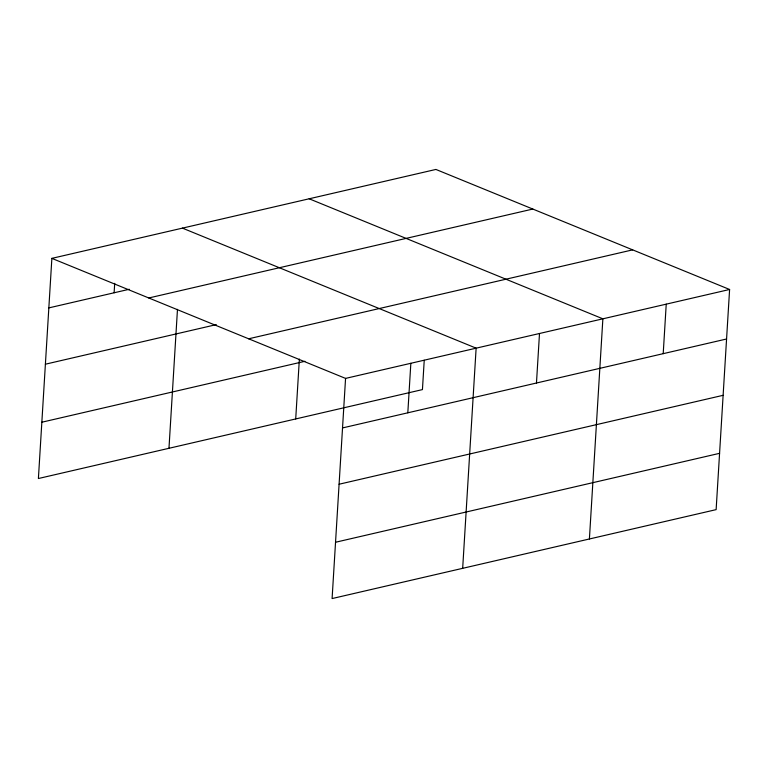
<?xml version="1.0" encoding="UTF-8"?>
<svg xmlns="http://www.w3.org/2000/svg" width="768" height="768" viewBox="0 0 768 768"><rect width="100%" height="100%" fill="white"/><g stroke="black" fill="none" stroke-linecap="round" stroke-linejoin="round"><path stroke-width="1.15" d="M51.869 258.365L345.562 378.403L332.093 598.56L716.131 509.635L729.6 289.478L435.907 169.44L51.869 258.365L38.4 478.522L422.438 389.597L424.234 360.269M114.125 292.771L114.701 283.344M168.97 448.291L177.475 309.331M295.709 418.944L299.366 359.078M407.818 412.81L410.842 363.283M462.672 568.33L476.131 348.163L182.438 228.125M536.467 383.021L539.501 333.494M589.402 538.982L602.87 318.816L309.178 198.787M663.206 353.674L666.23 304.147M48.835 307.891L129.283 289.267M148.781 297.974L532.829 209.05M45.389 364.205L216.288 324.624M248.64 338.794L632.678 249.859M41.846 422.218L304.915 361.296M345.562 378.403L729.6 289.478M342.528 427.93L726.566 338.995M339.082 484.234L723.13 395.309M335.539 542.256L719.578 453.322"/></g></svg>
